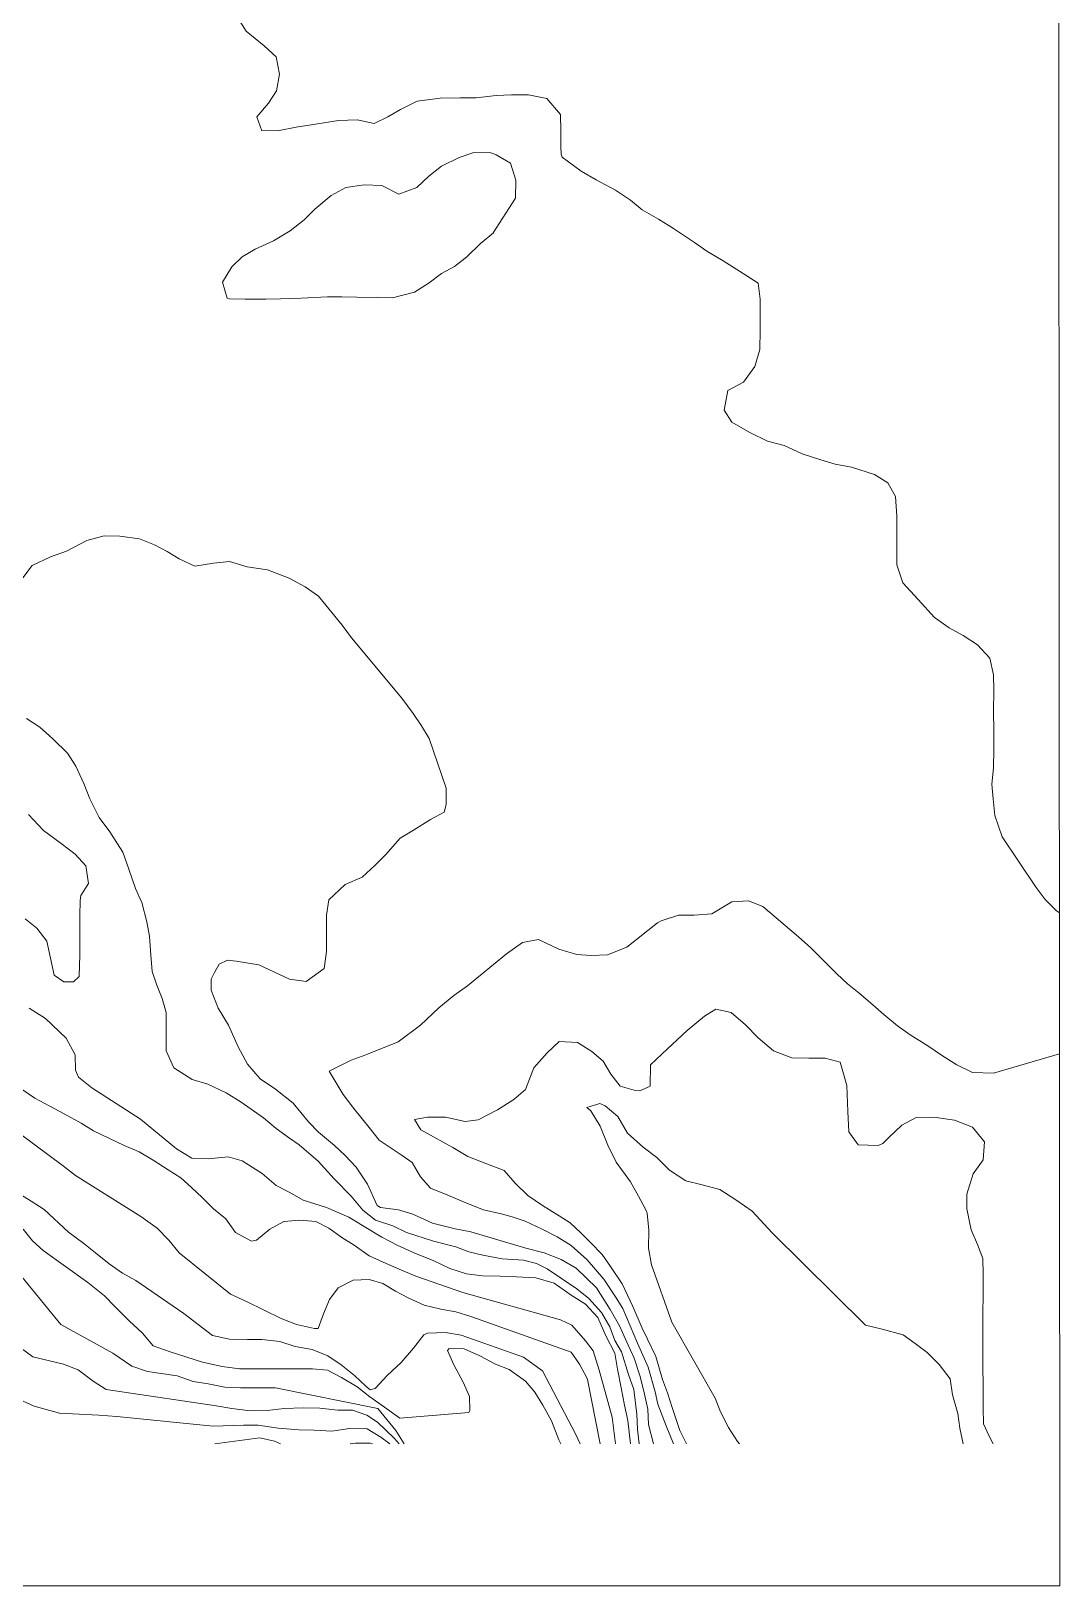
# Model space of a CAD drawing. Header units: millimetres. Extents: x 72 to 2826, y -203 to 794.
# Drawn here: x 667.2 to 811.9, y 65 to 283.7 of the extents above; entities that cross this region are included whole.
import ezdxf

# ---------------------------------------------------------------- set-up
doc = ezdxf.new("R2010")
doc.units = ezdxf.units.MM
doc.layers.add('01_Fina', color=250, linetype='Continuous', lineweight=15)

msp = doc.modelspace()

# ---------------------------------------------------------------- linework, layer by layer
at = {"layer": '01_Fina', "color": 252, "lineweight": 9, "true_color": 0x939598}
msp.add_lwpolyline([(72.77, 65.04), (811.86, 65.04), (811.42, 702.86), (72.33, 702.86), (72.77, 85)], dxfattribs=at)
at = {"layer": '01_Fina', "color": 252, "linetype": 'Continuous', "lineweight": 9, "true_color": 0x939598}
for points in [[(695.97, 285.99), (697.41, 283.7), (699.93, 281.63), (701.61, 280.1), (702.09, 277.63), (701.69, 275.29), (700.55, 273.56), (698.9, 271.62), (699.63, 269.68), (702.06, 269.72), (704.45, 270.19), (707.15, 270.6), (710.39, 271.12), (713.03, 271.23), (715.41, 270.69), (717.33, 271.65), (719.14, 272.69), (721.48, 273.84), (724.7, 274.29), (727.52, 274.33), (729.76, 274.32), (732.56, 274.66), (734.74, 274.74), (737.12, 274.73), (739.71, 274.22), (741.6, 271.97), (741.68, 269.59), (741.68, 267.48), (741.72, 266.37), (741.88, 265.95), (744.51, 264), (746.66, 262.79), (749.38, 261.35), (751.48, 259.91), (753.12, 258.56), (755.4, 257.24), (757.5, 255.96), (760.46, 253.96), (762.21, 252.77), (764.52, 251.4), (767.31, 249.59), (769.41, 248.26), (769.71, 246.02), (769.7, 243.87), (769.69, 241.62), (769.66, 238.92), (768.96, 236.51), (767.35, 234.32), (765.18, 233.15), (764.63, 230.38), (765.74, 228.68), (768.23, 227.27), (770.73, 226.01), (773.08, 225.42), (775.62, 224.23), (778.23, 223.39), (780.27, 222.81), (782.53, 222.36), (785.81, 221.33), (787.64, 220.17), (788.72, 218.25), (788.94, 215.49), (788.93, 213.37), (788.93, 210.91), (788.92, 208.65), (789.79, 206.1), (791.91, 203.76), (794.24, 201.23), (796.31, 199.77), (798.27, 198.72), (800.26, 197.37), (801.99, 195.51), (802.54, 193.15), (802.57, 190.96), (802.54, 188.04), (802.56, 185.31), (802.55, 182.7), (802.52, 180.11), (802.3, 177.77), (802.5, 175.74), (802.73, 173.41), (803.73, 170.4), (808.52, 163.25), (809.79, 161.56), (811.4, 160), (811.81, 159.68)], [(732.13, 255.32), (735.31, 260.22), (735.32, 262.74), (734.57, 265.12), (732.56, 266.29), (731.84, 266.57), (729.44, 266.62), (727.38, 265.93), (724.87, 264.69), (723.09, 263.31), (721.4, 261.7), (718.89, 260.76), (716.49, 261.97), (714, 262.09), (711.43, 261.71), (709.37, 260.58), (707.07, 258.67), (705.58, 257.15), (703.59, 255.6), (701.25, 254.22), (698.7, 253.03), (696.87, 251.97), (695.39, 250.54), (694.08, 248.37), (694.75, 246.15), (695.07, 246.03), (697.29, 245.98), (700.16, 245.99), (702.26, 246.03), (705.15, 246.14), (708.83, 246.33), (710.87, 246.33), (713, 246.3), (715.84, 246.22), (717.99, 246.21), (721.07, 246.99), (723.16, 248.28), (724.89, 249.59), (726.73, 250.6), (728.46, 251.94), (730.37, 253.83), (732.2, 255.32)], [(665.73, 206.42), (667.33, 208.54), (669.9, 209.76), (672.15, 210.56), (675.02, 212.08), (677.45, 212.72), (679.65, 212.69), (682.4, 212.28), (684.5, 211.47), (686.3, 210.51), (688.01, 209.47), (690.18, 208.47), (692.82, 208.87), (695.09, 209.12), (697.54, 208.37), (700.43, 207.95), (703.47, 206.78), (705.69, 205.55), (707.58, 204.24), (710.9, 200.14), (712.21, 198.38), (719.31, 189.87), (720.9, 187.73), (722.05, 186.02), (723.13, 184.23), (725.56, 177.24), (725.55, 174.93), (725.27, 173.87), (723.35, 172.83), (720.94, 171.33), (719.08, 170.18), (717.04, 167.9), (715.55, 166.38), (713.74, 164.72), (711.34, 163.69), (709.06, 161.54), (708.73, 159.39), (708.7, 157.06), (708.69, 154.28), (708.36, 151.86), (705.83, 150.04), (703.52, 150.39), (699.19, 152.39), (696.02, 152.88), (694.81, 153.05), (693.6, 152.46), (692.95, 151.33), (692.51, 150.35), (692.51, 148.81), (693.49, 146.31), (694.92, 143.9), (696.3, 140.86), (697.58, 138.43), (699.4, 136.34), (701.53, 134.9), (704.04, 132.95), (706.18, 130.31), (707.59, 128.87), (709.83, 126.97), (711.33, 125.57), (712.89, 123.95), (714.5, 121.54), (715.84, 118.55), (716.32, 118.27), (718.82, 117.91), (720.85, 117.31), (723.6, 116.05), (726.83, 115.27), (729.01, 114.85), (736.77, 112.56), (739.32, 111.9), (741.73, 110.96), (743.83, 109.72), (746.67, 106.96), (748.59, 103.91), (749.93, 101.62), (750.96, 99.34), (751.99, 97.05), (752.85, 94.51), (753.45, 91.99), (753.9, 89.91), (753.99, 87.73), (754.71, 85)], [(666.54, 187.03), (668.41, 185.82), (670.21, 184.15), (672.26, 182.16), (673.44, 180.33), (674.59, 177.87), (675.41, 175.72), (676.74, 173.12), (678.22, 171.08), (680.06, 168.23), (680.91, 165.82), (681.87, 163.14), (682.74, 161.15), (683.45, 158.41), (683.83, 156.42), (684.01, 153.74), (684.19, 151.47), (684.83, 149.53), (685.61, 147.65), (686.14, 145.68), (686.15, 142.93), (686.14, 140.27), (687.24, 137.91), (689.81, 136.24), (692, 135.6), (694.61, 134.37), (696.73, 133.07), (699.83, 130.86), (701.62, 129.37), (703.51, 127.99), (704.86, 127.06), (707.55, 124.76), (709.79, 122.31), (712.18, 119.86), (713.82, 117.87), (715.62, 116.48), (718.03, 115.7), (719.98, 114.76), (723.75, 113.51), (726.91, 112.71), (728.73, 112.03), (730.69, 111.55), (733.41, 111.06), (736.43, 110.87), (738.24, 110.4), (739.74, 109.62), (743.94, 106.84), (745.59, 105.46), (747.38, 103.47), (748.56, 101.49), (749.26, 99.57), (750.18, 97.98), (751.2, 94.79), (751.93, 92.67), (752.34, 89.18), (752.47, 87.06), (752.67, 85)], [(666.31, 158.84), (667.95, 157.54), (669.38, 155.73), (670.43, 150.94), (671.78, 150.01), (673.14, 149.99), (673.94, 150.74), (674.02, 153.77), (674.03, 157.13), (674.04, 159.28), (674.07, 161.45), (674.14, 162.12), (675.23, 163.83), (674.87, 166.33), (673.37, 167.95), (671.37, 169.46), (668.92, 171.3), (666.8, 173.53)], [(811.82, 139.88), (802.53, 137.15), (799.58, 137.24), (797.38, 138.33), (795.37, 139.57), (793.3, 140.98), (790.81, 142.56), (789.03, 143.82), (787.11, 145.4), (785.55, 146.74), (783.63, 148.39), (781.99, 149.72), (780.47, 151.13), (776.85, 154.77), (775.12, 156.31), (770.08, 160.59), (768.07, 161.39), (765.73, 161.24), (762.9, 159.54), (760.4, 159.36), (758.2, 159.37), (755.79, 158.59), (755.26, 158.29), (750.97, 154.86), (748.22, 153.78), (745.93, 153.72), (743.91, 153.82), (741.37, 154.57), (738.55, 155.97), (736.29, 155.53), (734.02, 153.95), (728.52, 149.41), (726.62, 148.05), (724.53, 146.34), (721.91, 143.88), (718.79, 141.56), (714.26, 139.72), (712.18, 138.98), (709.08, 137.45), (711.05, 134.15), (712.57, 132.18), (714.71, 129.49), (716.1, 127.75), (719.21, 125.67), (720.74, 124.57), (721.95, 122.58), (723.34, 121), (725.79, 119.97), (728.33, 118.9), (730.77, 117.92), (733.27, 117.36), (734.84, 116.95), (736.65, 116.32), (739.06, 115.23), (741.16, 114.14), (743.11, 112.91), (745.36, 110.91), (747.74, 108.16), (749.37, 105.71), (750.41, 104.04), (751.44, 101.6), (752.47, 99.17), (753.94, 95.82), (754.95, 92.32), (755.32, 90.62), (756.49, 87.56), (757.52, 85)], [(751.47, 85), (751.08, 88.3), (750.62, 90.45), (750.17, 92.9), (749.62, 95.52), (749.26, 97.76), (747.99, 100.19), (746.87, 102.79), (745.14, 104.65), (743.13, 105.92), (740.75, 107.6), (738.14, 108.37), (735.44, 108.52), (733.15, 108.62), (730.65, 108.67), (728.39, 108.91), (726.07, 109.68), (723.72, 110.8), (721.23, 111.8), (718.64, 112.97), (716.49, 114.08), (713.77, 115.71), (711.85, 116.92), (708.69, 118.25), (705.43, 119.28), (703.54, 120.35), (701.64, 121.37), (699.64, 123.02), (696.87, 124.83), (694.9, 125.37), (692.06, 125.1), (689.77, 125.2), (687.62, 126.51), (682.55, 130.69), (675.72, 135.08), (673.82, 136.59), (673.43, 137.56), (673.35, 139.71), (672.09, 142.05), (669.18, 144.86), (666.87, 146.3)], [(802.49, 85), (801.92, 86.11), (801.13, 87.85), (801.09, 90.1), (801.09, 92.76), (801.01, 96.37), (801.03, 99.97), (801.04, 103), (801.05, 106.31), (801.05, 108.9), (801.02, 111.08), (800.28, 113.07), (799.39, 115.13), (798.77, 118.05), (798.78, 120.13), (799.67, 123.01), (801.09, 124.98), (801.28, 127.47), (799.55, 129.54), (797.03, 130.52), (794.14, 130.94), (791.67, 130.9), (789.63, 129.85), (787.82, 128.12), (786.94, 127.27), (786.29, 126.99), (783.47, 127.07), (782.16, 128.9), (782.03, 131.75), (781.9, 135.4), (780.96, 138.69), (778.86, 139.27), (776.55, 139.26), (774.14, 139.29), (771.6, 140.29), (769.43, 142.13), (767.66, 143.94), (765.63, 145.7), (763.46, 146.17), (761.86, 145.16), (759.46, 143.16), (756.65, 140.55), (754.27, 138.34), (754.25, 135.34), (752.8, 134.67), (751.99, 134.74), (750.03, 135.34), (748.72, 137.01), (747.61, 138.82), (746.02, 140.19), (744.03, 141.45), (741.42, 141.59), (739.73, 140), (737.89, 137.91), (736.68, 134.83), (735.08, 133.45), (732.74, 131.98), (730.05, 130.58), (728.21, 130.34), (725.46, 130.94), (722.91, 130.95), (721.09, 130.64), (721.98, 129.19), (723.78, 128.19), (726.48, 126.7), (728.6, 125.42), (731.14, 124.44), (733.71, 123.46), (735.23, 121.68), (737.03, 119.96), (739.08, 118.52), (741.43, 117.08), (743, 116.09), (744.5, 114.71), (745.84, 113.33), (747.48, 111.64), (748.67, 109.96), (750.31, 107.52), (751.78, 104.32), (753.1, 101.28), (753.84, 99.75), (755.01, 97.32), (755.97, 94.09), (756.69, 92.19), (757.33, 90.13), (758.4, 86.91), (759.35, 85.01)], [(665.93, 134.86), (667.69, 133.63), (669.81, 132.49), (671.82, 131.44), (674.2, 130.11), (675.93, 129.02), (680.27, 126.99), (682.37, 126.11), (684.33, 124.9), (686.46, 123.57), (688.21, 122.43), (689.73, 121.09), (691.21, 119.67), (692.84, 118.05), (694.57, 116.68), (695.93, 114.73), (698.17, 113.52), (698.87, 113.66), (700.75, 115.22), (702.69, 116.3), (704.98, 116.46), (707.22, 116.27), (709.05, 115.33), (710.85, 114.05), (712.6, 112.94), (714.7, 111.47), (716.67, 110.57), (718.93, 109.59), (721.28, 108.59), (727.87, 106.32), (741.63, 102.47), (743.2, 101.7), (745.13, 99.53), (746.23, 98.11), (747.04, 95.4), (748.88, 88.79), (749.37, 85)], [(661.04, 132.01), (671.7, 124.06), (673.43, 122.76), (682.59, 116.99), (684.88, 115.34), (686.54, 113.65), (687.97, 111.89), (695.23, 106.06), (697.57, 105.01), (699.85, 103.85), (702.32, 102.66), (704.47, 101.79), (707.01, 101.25), (707.52, 101.25), (708.29, 103.31), (709.13, 105.34), (710.36, 106.96), (712.47, 108.04), (714.69, 108.12), (716.65, 107.56), (718.41, 106.51), (720.21, 105.54), (722.47, 104.51), (724.81, 103.97), (726.89, 103.59), (728.99, 102.94), (743.11, 97.9), (744.3, 96.23), (745.29, 94.4), (745.43, 94.07), (747.19, 85.03)], [(798.25, 85), (797.77, 87.22), (797.5, 89.3), (796.74, 91.92), (796.43, 94.14), (794.86, 96.18), (793.2, 97.89), (791.52, 99.15), (789.83, 100.36), (786.67, 101.2), (784.54, 101.72), (771.4, 114.71), (768.57, 117.73), (766.44, 119.24), (764.02, 120.77), (761.57, 121.45), (759.26, 121.99), (756.95, 123.5), (755.15, 125.29), (753.26, 126.73), (751.07, 128.73), (749.71, 131.04), (747.89, 132.57), (747.14, 132.88), (745.32, 132.3), (745.9, 131.84), (747.21, 129.71), (748.27, 127.02), (749.46, 124.64), (751.49, 121.88), (752.61, 119.84), (753.58, 118.01), (753.83, 117.48), (754.03, 115.07), (754.02, 112.55), (754.43, 110.19), (757.3, 102.13), (763.37, 91.45), (764.13, 89.5), (765.23, 87.3), (766.52, 85.33), (766.78, 85)], [(665.19, 120.38), (667.17, 119.13), (669.02, 117.96), (672.41, 114.78), (674.56, 113.2), (676.24, 111.86), (678.15, 110.35), (680.02, 109.02), (681.89, 108), (688.65, 103.33), (692.67, 100.28), (695.07, 99.72), (697.59, 99.71), (699.61, 99.68), (702.15, 99.42), (704.32, 98.7), (706.68, 98.29), (708.9, 97.39), (710.77, 96.15), (712.66, 94.62), (714.25, 93.11), (714.85, 92.6), (715.54, 92.81), (717.26, 94.61), (719.21, 96.47), (720.93, 98.48), (722.41, 100.33), (722.9, 100.6), (725.44, 100.69), (727.66, 100.29), (736.43, 97.21), (739.11, 95.31), (743.74, 86.45), (744.39, 85)], [(666.07, 115.22), (667.37, 113.57), (668.84, 112.21), (675.12, 107.7), (677.47, 105.82), (678.99, 104.31), (680.95, 102.33), (682.82, 100.59), (684.34, 98.79), (686.72, 97.97), (691.27, 96.52), (694.02, 95.89), (696.49, 95.58), (699.18, 95.59), (701.84, 95.58), (704.01, 95.57), (706.76, 95.57), (708.84, 95.4), (710.81, 94.37), (713.02, 93.02), (714.8, 91.63), (716.87, 90.17), (719.02, 88.61), (728.74, 89.43), (728.85, 89.69), (728.84, 91.7), (727.94, 93.69), (726.63, 96.15), (725.71, 98.16), (725.95, 98.44), (728.07, 98.39), (730.27, 97.38), (732.5, 96.23), (734.42, 95.47), (736.71, 93.83), (738.02, 92.27), (739.13, 90.46), (740.34, 88.24), (741.38, 85.6), (741.69, 85)], [(664.62, 110.02), (671.36, 101.8), (678.67, 97.79), (681.32, 95.95), (683.54, 95.2), (687.73, 94.59), (689.97, 93.79), (692.09, 93.44), (694.43, 92.99), (696.6, 92.89), (699.07, 92.89), (701.55, 92.88), (715.91, 90.01), (718.48, 86.89), (719.62, 85)], [(665.81, 98.43), (667.4, 97.24), (671.73, 96.23), (673.8, 95.43), (675.87, 93.84), (677.71, 92.65), (693.2, 90.36), (695.39, 89.97), (698.01, 89.65), (700.37, 89.69), (702.75, 90.01), (705.42, 90.07), (707.78, 90.05), (710.29, 89.76), (712.37, 89.74), (714.39, 89.06), (715.89, 88.05), (718.28, 85.78), (718.94, 85)], [(661.45, 93.08), (667.59, 90.31), (671.16, 89.32), (676.71, 89.06), (679.2, 88.86), (692.75, 87.52), (697.04, 87.66), (699.1, 87.63), (701.89, 87.22), (704.83, 87), (706.97, 86.96), (709.44, 86.79), (711.96, 87.18), (714.43, 87.12), (716.33, 85.98), (717.62, 85)], [(693, 85), (699.33, 85.86), (701.38, 85.41), (702.26, 85)], [(712.03, 85), (712.77, 85.12), (714.83, 85.11), (715.16, 85)]]:
    msp.add_lwpolyline(points, dxfattribs=at)

doc.saveas('drawing.dxf')
